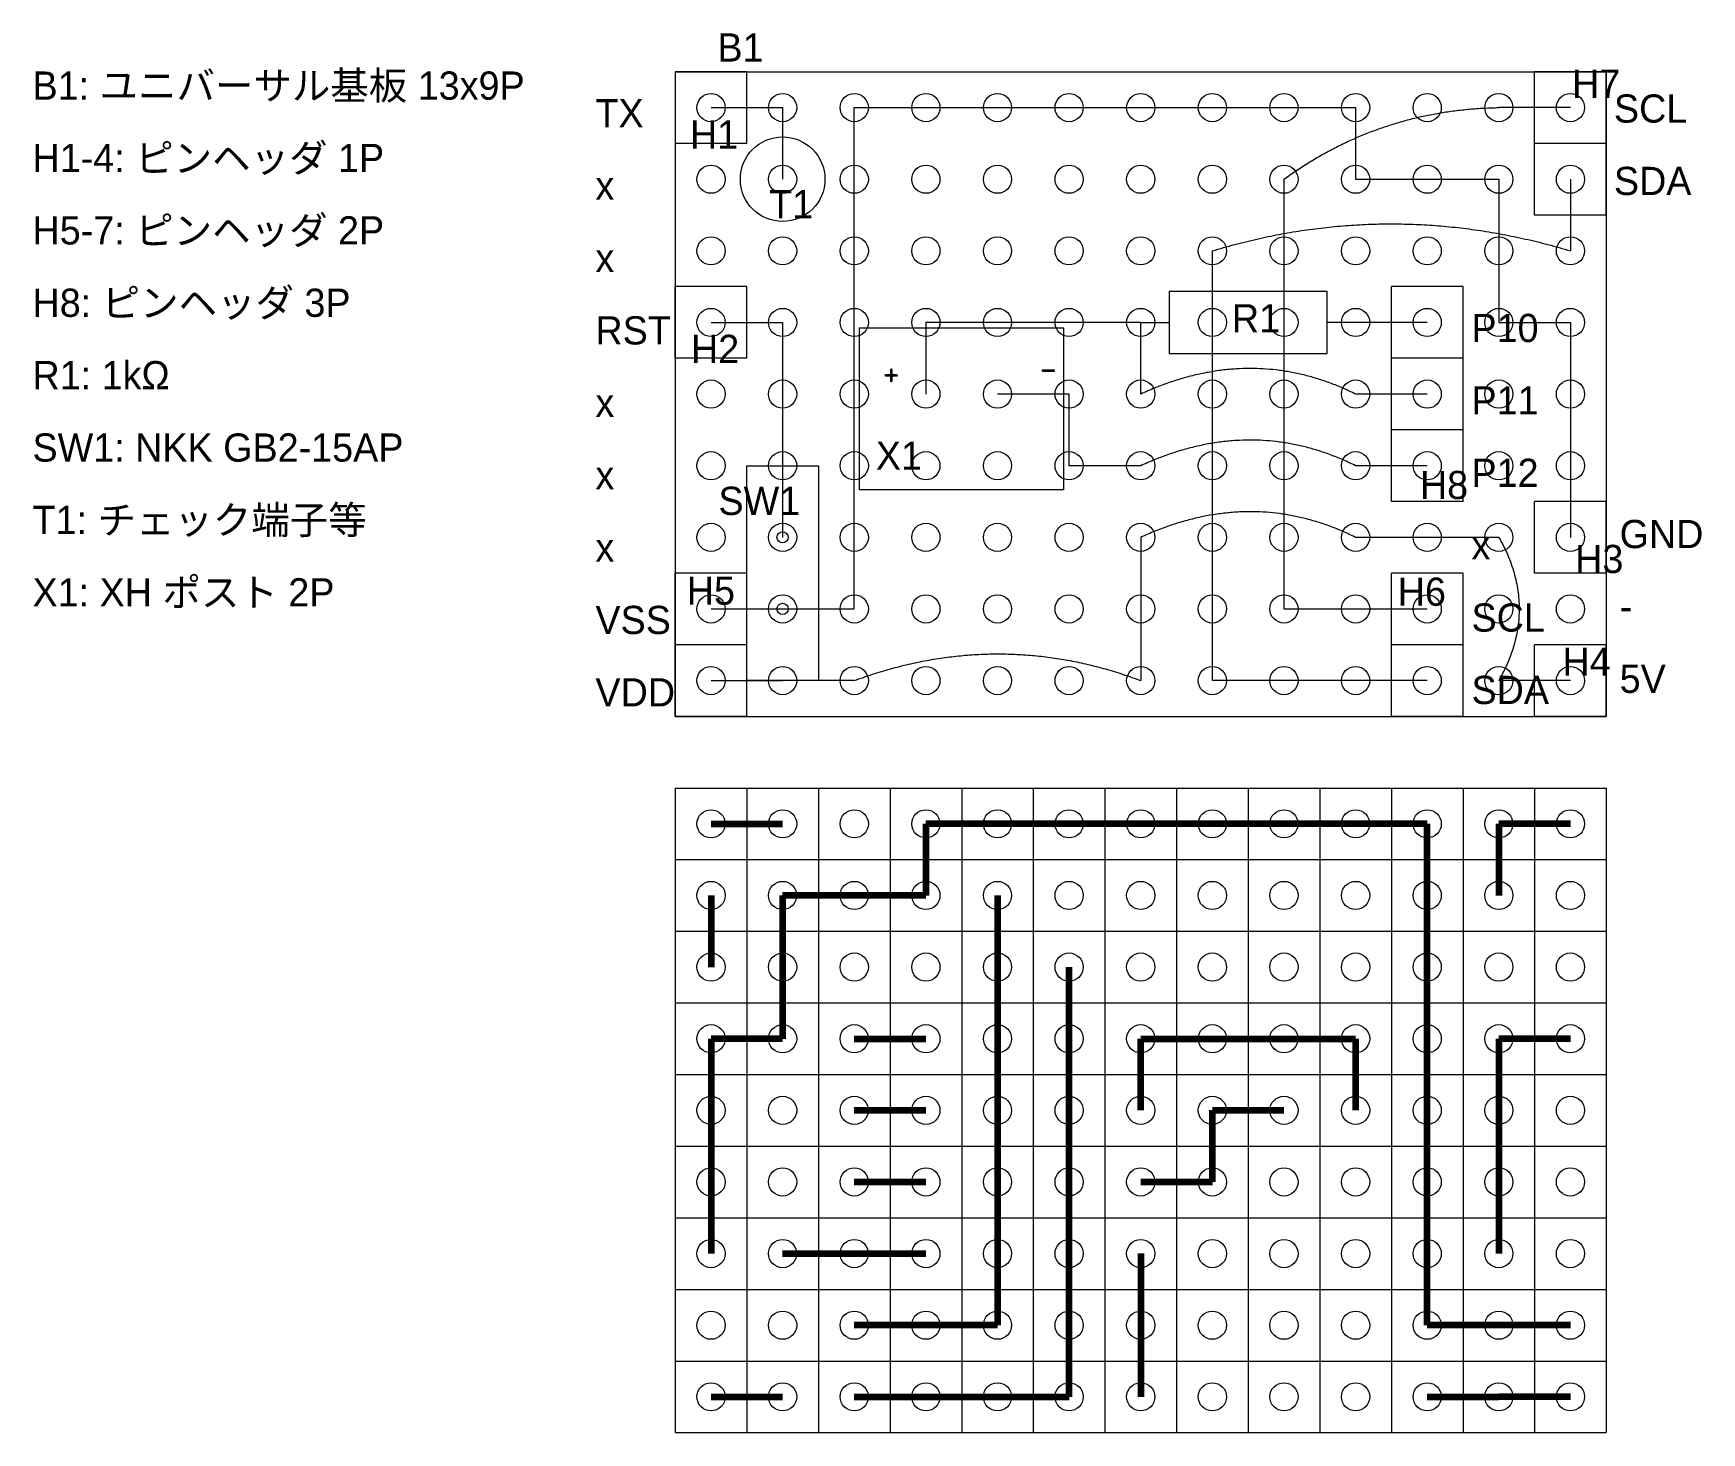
# Model space of a CAD drawing. Extents: x 125.2 to 184.4, y 57.6 to 107.2.
import ezdxf

# ---------------------------------------------------------------- set-up
doc = ezdxf.new("R2010")
doc.units = 0
doc.layers.get('0').update_dxf_attribs({"linetype": 'CONTINUOUS', "lineweight": 9})
doc.layers.add('0_GND', color=7, linetype='CONTINUOUS', lineweight=15)
doc.layers.add('5V line', color=1, linetype='CONTINUOUS', lineweight=15)
for name, color, linetype, lineweight, true_color in [('0_wire', 92, 'CONTINUOUS', 15, 0x00c800), ('resister', 134, 'CONTINUOUS', 15, 0x00b1b1), ('socket_header', 56, 'CONTINUOUS', 15, 0x808000), ('switch', 136, 'CONTINUOUS', 15, 0x008080), ('terminal', 16, 'CONTINUOUS', 15, 0x800000), ('universal_board', 253, 'CONTINUOUS', 15, 0xa0a0a4)]:
    doc.layers.add(name, color=color, linetype=linetype, lineweight=lineweight, true_color=true_color)
doc.styles.add('iso', font='iso')
doc.styles.add('kst32b', font='kst32b')

msp = doc.modelspace()

# ---------------------------------------------------------------- linework, layer by layer
at = {"layer": '0_GND'}
for p, q in [((154.3, 102.04), (154.3, 104.58)), ((154.3, 104.58), (172.08, 104.58)), ((172.08, 104.58), (172.08, 102.04)), ((154.3, 86.8), (154.3, 102.04)), ((172.08, 102.04), (177.16, 102.04)), ((177.16, 102.04), (177.16, 96.96)), ((177.16, 96.96), (179.7, 96.96)), ((179.7, 96.96), (179.7, 89.34)), ((149.22, 86.8), (154.3, 86.8))]:
    msp.add_line(p, q, dxfattribs=at)
at = {"layer": '0_GND', "lineweight": 200}
for p, q in [((174.62, 79.18), (156.84, 79.18)), ((156.84, 79.18), (156.84, 76.64)), ((174.62, 76.64), (174.62, 79.18)), ((156.84, 76.64), (151.76, 76.64)), ((151.76, 76.64), (151.76, 71.56)), ((174.62, 61.4), (174.62, 76.64)), ((151.76, 71.56), (149.22, 71.56)), ((149.22, 71.56), (149.22, 63.94)), ((179.7, 61.4), (174.62, 61.4))]:
    msp.add_line(p, q, dxfattribs=at)
at = {"layer": '0_wire'}
for p, q in [((149.22, 104.58), (151.76, 104.58)), ((151.76, 104.58), (151.76, 102.04)), ((179.7, 104.58), (177.16, 104.58)), ((169.54, 102.04), (169.54, 86.8)), ((179.7, 102.04), (179.7, 99.5)), ((167, 84.26), (167, 99.5)), ((149.22, 96.96), (151.76, 96.96)), ((151.76, 96.96), (151.76, 89.34)), ((164.46, 96.96), (156.84, 96.96)), ((156.84, 96.96), (156.84, 94.42)), ((164.46, 94.42), (164.46, 96.96)), ((174.62, 96.96), (172.08, 96.96)), ((161.92, 94.42), (159.38, 94.42)), ((161.92, 91.88), (161.92, 94.42)), ((174.62, 94.42), (172.08, 94.42)), ((164.46, 91.88), (161.92, 91.88)), ((174.62, 91.88), (172.08, 91.88)), ((169.54, 86.8), (174.62, 86.8)), ((174.62, 84.26), (167, 84.26))]:
    msp.add_line(p, q, dxfattribs=at)
at = {"layer": '0_wire', "lineweight": 200}
for p, q in [((149.22, 79.18), (151.76, 79.18)), ((179.7, 79.18), (177.16, 79.18)), ((177.16, 79.18), (177.16, 76.64)), ((149.22, 76.64), (149.22, 74.1)), ((159.38, 76.64), (159.38, 61.4)), ((161.92, 58.86), (161.92, 74.1)), ((154.3, 71.56), (156.84, 71.56)), ((164.46, 71.56), (172.08, 71.56)), ((164.46, 69.02), (164.46, 71.56)), ((172.08, 71.56), (172.08, 69.02)), ((179.7, 71.56), (177.16, 71.56)), ((177.16, 71.56), (177.16, 63.94)), ((154.3, 69.02), (156.84, 69.02)), ((167, 66.48), (167, 69.02)), ((167, 69.02), (169.54, 69.02)), ((154.3, 66.48), (156.84, 66.48)), ((164.46, 66.48), (167, 66.48)), ((159.38, 61.4), (154.3, 61.4)), ((154.3, 58.86), (161.92, 58.86))]:
    msp.add_line(p, q, dxfattribs=at)
at = {"layer": '5V line'}
for p, q in [((164.46, 89.34), (164.46, 84.26)), ((177.16, 89.34), (172.08, 89.34)), ((149.22, 84.26), (151.76, 84.26)), ((154.3, 84.26), (151.76, 84.26)), ((179.7, 84.26), (177.16, 84.26))]:
    msp.add_line(p, q, dxfattribs=at)
at = {"layer": '5V line', "lineweight": 200}
for p, q in [((151.76, 63.94), (156.84, 63.94)), ((164.46, 63.94), (164.46, 58.86)), ((149.22, 58.86), (151.76, 58.86)), ((174.62, 58.86), (177.16, 58.86)), ((179.7, 58.86), (177.16, 58.86))]:
    msp.add_line(p, q, dxfattribs=at)
at = {"layer": 'resister'}
for p, q in [((171.07, 98.06), (165.47, 98.06)), ((165.47, 98.06), (165.47, 95.86)), ((171.07, 95.86), (171.07, 98.06)), ((164.46, 96.96), (165.47, 96.96)), ((172.08, 96.96), (171.07, 96.96)), ((165.47, 95.86), (171.07, 95.86))]:
    msp.add_line(p, q, dxfattribs=at)
for points in [[(169.54, 102.04), (172.939, 104.51), (177.16, 104.58)], [(167, 99.5), (173.325, 101.413), (179.7, 99.5)], [(172.08, 94.42), (168.414, 96.236), (164.46, 94.42)], [(172.08, 91.88), (168.414, 93.696), (164.46, 91.88)], [(172.08, 89.34), (168.414, 91.156), (164.46, 89.34)], [(177.16, 89.34), (178.602, 86.812), (177.16, 84.26)], [(154.3, 84.26), (159.422, 86.154), (164.46, 84.26)]]:
    msp.add_open_spline(points, degree=2, dxfattribs=at)
at = {"layer": 'socket_header'}
for p, q in [((150.49, 105.85), (147.95, 105.85)), ((150.49, 103.31), (150.49, 105.85)), ((178.43, 103.31), (178.43, 105.85)), ((180.97, 105.85), (178.43, 105.85)), ((180.97, 103.31), (180.97, 105.85)), ((150.49, 103.31), (147.95, 103.31)), ((180.97, 103.31), (178.43, 103.31)), ((178.43, 100.77), (178.43, 103.31)), ((180.97, 103.31), (178.43, 103.31)), ((180.97, 100.77), (180.97, 103.31)), ((180.97, 100.77), (178.43, 100.77)), ((147.95, 95.69), (147.95, 98.23)), ((150.49, 98.23), (147.95, 98.23)), ((150.49, 95.69), (150.49, 98.23)), ((173.35, 95.69), (173.35, 98.23)), ((175.89, 98.23), (173.35, 98.23)), ((175.89, 95.69), (175.89, 98.23)), ((150.49, 95.69), (147.95, 95.69)), ((173.35, 93.15), (173.35, 95.69)), ((175.89, 95.69), (173.35, 95.69)), ((175.89, 95.69), (173.35, 95.69)), ((175.89, 93.15), (175.89, 95.69)), ((173.35, 90.61), (173.35, 93.15)), ((175.89, 93.15), (173.35, 93.15)), ((175.89, 93.15), (173.35, 93.15)), ((175.89, 90.61), (175.89, 93.15)), ((175.89, 90.61), (173.35, 90.61)), ((178.43, 88.07), (178.43, 90.61)), ((180.97, 90.61), (178.43, 90.61)), ((180.97, 88.07), (180.97, 90.61)), ((147.95, 85.53), (147.95, 88.07)), ((150.49, 88.07), (147.95, 88.07)), ((150.49, 85.53), (150.49, 88.07)), ((173.35, 85.53), (173.35, 88.07)), ((175.89, 88.07), (173.35, 88.07)), ((175.89, 85.53), (175.89, 88.07)), ((180.97, 88.07), (178.43, 88.07)), ((147.95, 82.99), (147.95, 85.53)), ((150.49, 85.53), (147.95, 85.53)), ((150.49, 85.53), (147.95, 85.53)), ((150.49, 82.99), (150.49, 85.53)), ((173.35, 82.99), (173.35, 85.53)), ((175.89, 85.53), (173.35, 85.53)), ((175.89, 85.53), (173.35, 85.53)), ((175.89, 82.99), (175.89, 85.53)), ((178.43, 82.99), (178.43, 85.53)), ((180.97, 85.53), (178.43, 85.53)), ((180.97, 82.99), (180.97, 85.53)), ((150.49, 82.99), (147.95, 82.99)), ((175.89, 82.99), (173.35, 82.99)), ((180.97, 82.99), (178.43, 82.99))]:
    msp.add_line(p, q, dxfattribs=at)
at = {"layer": 'switch'}
for p, q in [((150.49, 91.88), (153.03, 91.88)), ((150.49, 84.26), (150.49, 91.88)), ((153.03, 91.88), (153.03, 84.26)), ((153.03, 84.26), (150.49, 84.26))]:
    msp.add_line(p, q, dxfattribs=at)
for centre in [(151.76, 89.34), (151.76, 86.8)]:
    msp.add_circle(centre, 0.2, dxfattribs=at)
at = {"layer": 'terminal'}
for p, q in [((154.49, 91.02), (154.49, 96.77)), ((154.49, 96.77), (161.73, 96.77)), ((161.73, 91.02), (161.73, 96.77)), ((161.73, 91.02), (154.49, 91.02))]:
    msp.add_line(p, q, dxfattribs=at)
for centre, radius in [((151.76, 102.04), 1.5), ((156.84, 94.42), 0.5), ((159.38, 94.42), 0.5)]:
    msp.add_circle(centre, radius, dxfattribs=at)
at = {"layer": 'universal_board'}
for p, q in [((147.95, 105.85), (180.97, 105.85)), ((147.95, 105.85), (147.95, 82.99)), ((180.97, 105.85), (180.97, 82.99)), ((147.95, 82.99), (180.97, 82.99)), ((147.95, 80.45), (180.97, 80.45)), ((147.95, 80.45), (147.95, 57.59)), ((150.49, 80.45), (150.49, 57.59)), ((153.03, 80.45), (153.03, 57.59)), ((155.57, 80.45), (155.57, 57.59)), ((158.11, 80.45), (158.11, 57.59)), ((160.65, 80.45), (160.65, 57.59)), ((163.19, 80.45), (163.19, 57.59)), ((165.73, 80.45), (165.73, 57.59)), ((168.27, 80.45), (168.27, 57.59)), ((170.81, 80.45), (170.81, 57.59)), ((173.35, 80.45), (173.35, 57.59)), ((175.89, 80.45), (175.89, 57.59)), ((178.43, 80.45), (178.43, 57.59)), ((180.97, 80.45), (180.97, 57.59)), ((147.95, 77.91), (180.97, 77.91)), ((147.95, 75.37), (180.97, 75.37)), ((147.95, 72.83), (180.97, 72.83)), ((147.95, 70.29), (180.97, 70.29)), ((147.95, 67.75), (180.97, 67.75)), ((147.95, 65.21), (180.97, 65.21)), ((147.95, 62.67), (180.97, 62.67)), ((147.95, 60.13), (180.97, 60.13)), ((147.95, 57.59), (180.97, 57.59))]:
    msp.add_line(p, q, dxfattribs=at)
for centre in [(149.22, 104.58), (151.76, 104.58), (154.3, 104.58), (156.84, 104.58), (159.38, 104.58), (161.92, 104.58), (164.46, 104.58), (167, 104.58), (169.54, 104.58), (172.08, 104.58), (174.62, 104.58), (177.16, 104.58), (179.7, 104.58), (149.22, 102.04), (151.76, 102.04), (154.3, 102.04), (156.84, 102.04), (159.38, 102.04), (161.92, 102.04), (164.46, 102.04), (167, 102.04), (169.54, 102.04), (172.08, 102.04), (174.62, 102.04), (177.16, 102.04), (179.7, 102.04), (149.22, 99.5), (151.76, 99.5), (154.3, 99.5), (156.84, 99.5), (159.38, 99.5), (161.92, 99.5), (164.46, 99.5), (167, 99.5), (169.54, 99.5), (172.08, 99.5), (174.62, 99.5), (177.16, 99.5), (179.7, 99.5), (149.22, 96.96), (151.76, 96.96), (154.3, 96.96), (156.84, 96.96), (159.38, 96.96), (161.92, 96.96), (164.46, 96.96), (167, 96.96), (169.54, 96.96), (172.08, 96.96), (174.62, 96.96), (177.16, 96.96), (179.7, 96.96), (149.22, 94.42), (151.76, 94.42), (154.3, 94.42), (156.84, 94.42), (159.38, 94.42), (161.92, 94.42), (164.46, 94.42), (167, 94.42), (169.54, 94.42), (172.08, 94.42), (174.62, 94.42), (177.16, 94.42), (179.7, 94.42), (149.22, 91.88), (151.76, 91.88), (154.3, 91.88), (156.84, 91.88), (159.38, 91.88), (161.92, 91.88), (164.46, 91.88), (167, 91.88), (169.54, 91.88), (172.08, 91.88), (174.62, 91.88), (177.16, 91.88), (179.7, 91.88), (149.22, 89.34), (151.76, 89.34), (154.3, 89.34), (156.84, 89.34), (159.38, 89.34), (161.92, 89.34), (164.46, 89.34), (167, 89.34), (169.54, 89.34), (172.08, 89.34), (174.62, 89.34), (177.16, 89.34), (179.7, 89.34), (149.22, 86.8), (151.76, 86.8), (154.3, 86.8), (156.84, 86.8), (159.38, 86.8), (161.92, 86.8), (164.46, 86.8), (167, 86.8), (169.54, 86.8), (172.08, 86.8), (174.62, 86.8), (177.16, 86.8), (179.7, 86.8), (149.22, 84.26), (151.76, 84.26), (154.3, 84.26), (156.84, 84.26), (159.38, 84.26), (161.92, 84.26), (164.46, 84.26), (167, 84.26), (169.54, 84.26), (172.08, 84.26), (174.62, 84.26), (174.62, 84.26), (177.16, 84.26), (179.7, 84.26), (149.22, 79.18), (151.76, 79.18), (154.3, 79.18), (156.84, 79.18), (159.38, 79.18), (161.92, 79.18), (164.46, 79.18), (167, 79.18), (169.54, 79.18), (172.08, 79.18), (174.62, 79.18), (177.16, 79.18), (179.7, 79.18), (149.22, 76.64), (151.76, 76.64), (154.3, 76.64), (156.84, 76.64), (159.38, 76.64), (161.92, 76.64), (164.46, 76.64), (167, 76.64), (169.54, 76.64), (172.08, 76.64), (174.62, 76.64), (177.16, 76.64), (179.7, 76.64), (149.22, 74.1), (151.76, 74.1), (154.3, 74.1), (156.84, 74.1), (159.38, 74.1), (161.92, 74.1), (164.46, 74.1), (167, 74.1), (169.54, 74.1), (172.08, 74.1), (174.62, 74.1), (177.16, 74.1), (179.7, 74.1), (149.22, 71.56), (151.76, 71.56), (154.3, 71.56), (156.84, 71.56), (159.38, 71.56), (161.92, 71.56), (164.46, 71.56), (167, 71.56), (169.54, 71.56), (172.08, 71.56), (174.62, 71.56), (177.16, 71.56), (179.7, 71.56), (149.22, 69.02), (151.76, 69.02), (154.3, 69.02), (156.84, 69.02), (159.38, 69.02), (161.92, 69.02), (164.46, 69.02), (167, 69.02), (169.54, 69.02), (172.08, 69.02), (174.62, 69.02), (177.16, 69.02), (179.7, 69.02), (149.22, 66.48), (151.76, 66.48), (154.3, 66.48), (156.84, 66.48), (159.38, 66.48), (161.92, 66.48), (164.46, 66.48), (167, 66.48), (169.54, 66.48), (172.08, 66.48), (174.62, 66.48), (177.16, 66.48), (179.7, 66.48), (149.22, 63.94), (151.76, 63.94), (154.3, 63.94), (156.84, 63.94), (159.38, 63.94), (161.92, 63.94), (164.46, 63.94), (167, 63.94), (169.54, 63.94), (172.08, 63.94), (174.62, 63.94), (177.16, 63.94), (179.7, 63.94), (149.22, 61.4), (151.76, 61.4), (154.3, 61.4), (156.84, 61.4), (159.38, 61.4), (161.92, 61.4), (164.46, 61.4), (167, 61.4), (169.54, 61.4), (172.08, 61.4), (174.62, 61.4), (177.16, 61.4), (179.7, 61.4), (149.22, 58.86), (151.76, 58.86), (154.3, 58.86), (156.84, 58.86), (159.38, 58.86), (161.92, 58.86), (164.46, 58.86), (167, 58.86), (169.54, 58.86), (172.08, 58.86), (174.62, 58.86), (174.62, 58.86), (177.16, 58.86), (179.7, 58.86)]:
    msp.add_circle(centre, 0.5, dxfattribs=at)

# ---------------------------------------------------------------- texts
at = {"insert": (125.157, 96.346), "char_height": 1, "width": 18.15333, "attachment_point": 4, "line_spacing_factor": 1.54, "style": 'kst32b'}
msp.add_mtext('B1: ユニバーサル基板 13x9P\\PH1-4: ピンヘッダ 1P\\PH5-7: ピンヘッダ 2P\\PH8: ピンヘッダ 3P\\PR1: 1kΩ\\PSW1: NKK GB2-15AP\\PT1: チェック端子等\\PX1: XH ポスト 2P', dxfattribs=at)
at = {"layer": 'resister', "insert": (167.692, 97.108), "char_height": 1, "width": 1.20222, "attachment_point": 4, "line_spacing_factor": 1.54, "style": 'kst32b'}
msp.add_mtext('R1', dxfattribs=at)
at = {"layer": 'socket_header', "char_height": 1, "attachment_point": 4, "line_spacing_factor": 1.54, "style": 'kst32b'}
for s, insert, width in [('H7', (179.756, 105.426), 1.20222), ('\\PTX\\Px\\Px\\PRST\\Px\\Px\\Px\\PVSS\\PVDD', (145.121, 95.396), 2.09111), ('SCL\\PSDA', (181.242, 103.256), 2.09111), ('H1', (148.473, 103.627), 1.09778), ('\\P\\P\\P\\PP10\\PP11\\PP12\\Px\\PSCL\\PSDA', (176.19, 95.474), 2.09111), ('H2', (148.51, 96.022), 1.20222), ('H8', (174.361, 91.189), 1.20222), ('GND\\P-\\P5V', (181.445, 86.883), 2.02111), ('H3', (179.868, 88.566), 1.16667), ('H5', (148.36, 87.443), 1.16667), ('H6', (173.574, 87.405), 1.16667), ('H4', (179.418, 84.932), 1.20222)]:
    msp.add_mtext(s, dxfattribs=dict(at, insert=insert, width=width))
at = {"layer": 'switch', "insert": (149.484, 90.627), "char_height": 1, "width": 1.98667, "attachment_point": 4, "line_spacing_factor": 1.54, "style": 'kst32b'}
msp.add_mtext('SW1', dxfattribs=at)
at = {"layer": 'terminal', "char_height": 1, "attachment_point": 4, "line_spacing_factor": 1.54}
for s, insert, width, style in [('T1', (151.282, 101.155), 1.20222, 'kst32b'), ('+', (155.306, 95.188), 0.44444, 'iso'), ('-', (160.878, 95.357), 0.44444, 'iso'), ('X1', (155.066, 92.238), 1.20222, 'kst32b')]:
    msp.add_mtext(s, dxfattribs=dict(at, insert=insert, width=width, style=style))
at = {"layer": 'universal_board', "style": 'kst32b'}
msp.add_text('B1', height=1, dxfattribs=at).set_placement((149.447, 106.212))

doc.saveas('drawing.dxf')
